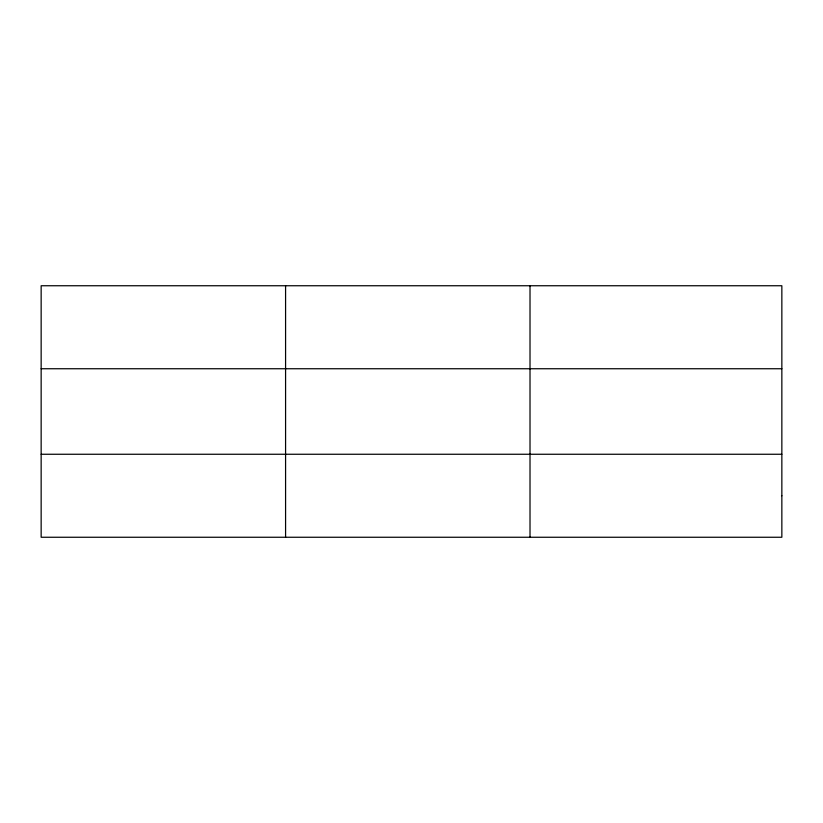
<?xml version="1.0" encoding="UTF-8"?>
<svg xmlns="http://www.w3.org/2000/svg" width="823" height="823" viewBox="0 0 823 823"><rect width="100%" height="100%" fill="white"/><g stroke="black" fill="none" stroke-linecap="round" stroke-linejoin="round"><path stroke-width="1.23" d="M285.581 537.254L285.581 285.746M530.012 537.254L530.012 285.746M41.15 368.745L781.85 368.745M41.15 454.255L781.85 454.255M781.85 495.755L781.85 537.254L41.15 537.254L41.15 285.746L781.85 285.746L781.85 495.755"/></g></svg>
